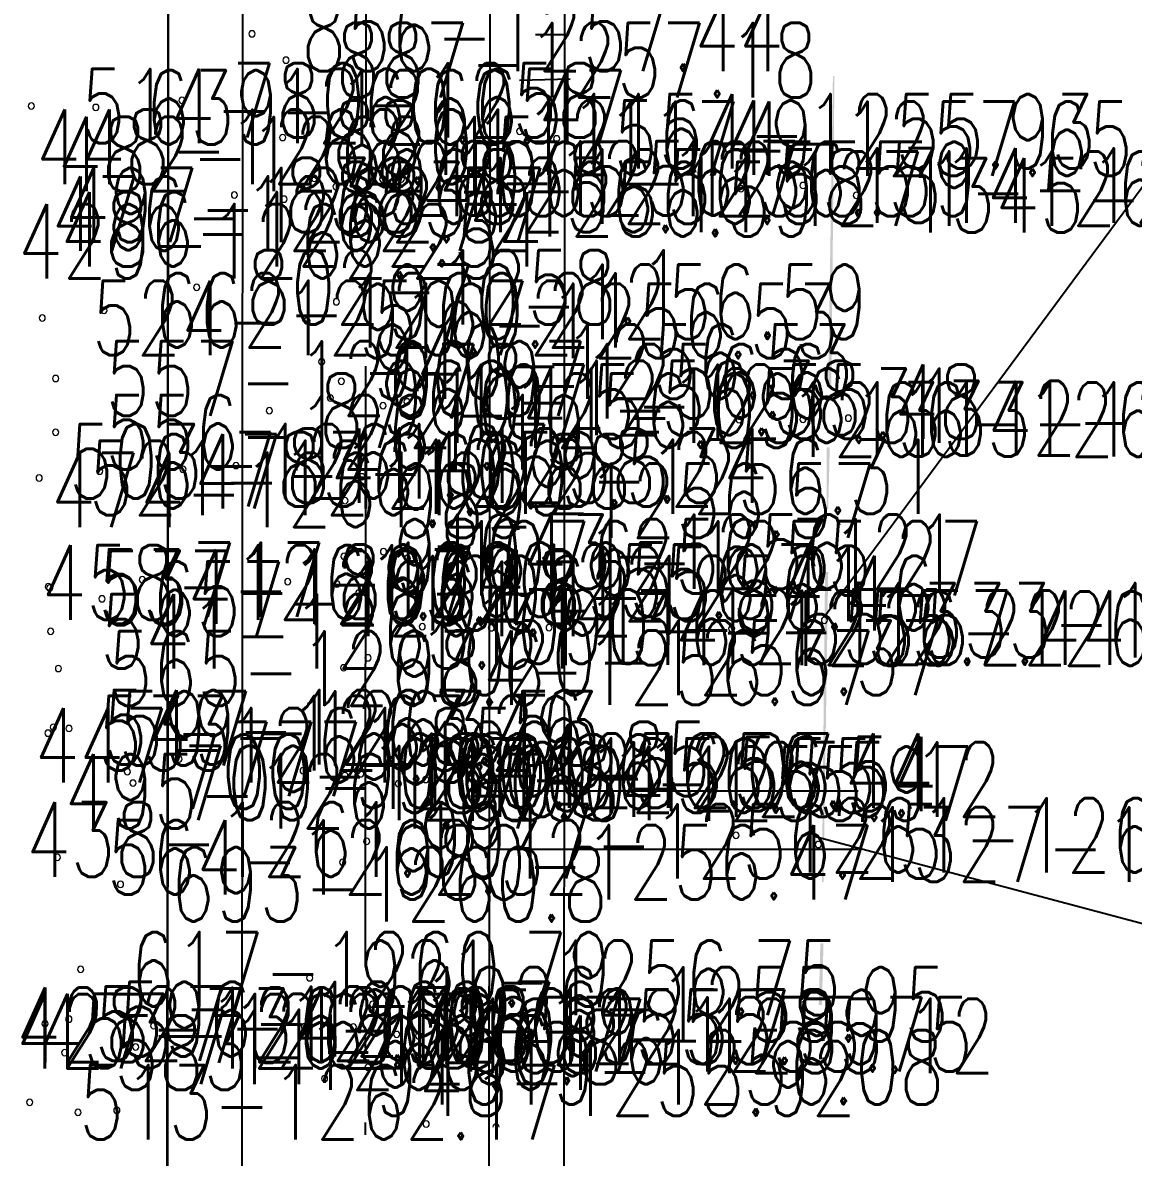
# Model space of a CAD drawing. Header units: millimetres. Extents: x 6156 to 7119, y 3162 to 3647.
# Drawn here: x 6968.69 to 7013.49, y 3368.33 to 3414.08 of the extents above; entities that cross this region are included whole.
import ezdxf
from ezdxf.enums import TextEntityAlignment as Align

# ---------------------------------------------------------------- set-up
doc = ezdxf.new("R2010")
doc.units = ezdxf.units.MM
doc.linetypes.add('ACAD_ISO05W100', pattern=[34, 24, -3, 0.5, -3, 0.5, -3])
doc.layers.add('图层1', color=7, linetype='Continuous')
doc.layers.add('点图2', color=30, linetype='Continuous', lineweight=5)
doc.styles.add('HBtxt', font='txt', dxfattribs={"width": 0.7, "bigfont": 'HZTXT'})

msp = doc.modelspace()

# ---------------------------------------------------------------- linework, layer by layer
at = {"linetype": 'ACAD_ISO05W100'}
msp.add_line((6982.496, 3342.232), (6982.604, 3512.622), dxfattribs=at)
at = {"layer": '图层1', "lineweight": -3}
for p, q in [((6974.51, 3342.232), (6974.607, 3512.578)), ((6977.623, 3512.578), (6977.512, 3342.232)), ((6987.592, 3512.641), (6987.481, 3342.232)), ((6990.511, 3342.232), (6990.608, 3512.641)), ((6974.575, 3442.415), (6974.515, 3342.232)), ((7020.25, 3416.102), (7001.053, 3390.157)), ((6990.703, 3413.587), (6989.37, 3413.587)), ((6990.767, 3411.81), (6988.735, 3411.746)), ((6987.592, 3383.109), (7002.387, 3383.109)), ((7000.672, 3381.268), (7019.171, 3376.347)), ((6987.592, 3380.76), (7002.387, 3380.76))]:
    msp.add_line(p, q, dxfattribs=at)
at = {"layer": '图层1', "transparency": 33554559}
for points in [[(7001.371, 3411.937), (7001.307, 3399.428), (7001.18, 3399.428)], [(7001.434, 3411.937), (7001.371, 3411.937), (7001.307, 3399.428)], [(7001.244, 3396.952), (7001.117, 3396.952), (7001.18, 3394.475)], [(7001.117, 3396.952), (7001.18, 3394.475), (7001.117, 3394.475)], [(7001.053, 3391.935), (7000.99, 3379.427), (7000.926, 3379.427)], [(7001.18, 3391.935), (7001.053, 3391.935), (7000.99, 3379.427)], [(7000.863, 3376.95), (7000.926, 3374.474), (7000.799, 3374.474)], [(7000.99, 3376.95), (7000.863, 3376.95), (7000.926, 3374.474)]]:
    msp.add_solid(points, dxfattribs=at)
at = {"layer": '点图2'}
for centre, start, end in [((6977.937, 3413.631), 0, 180), ((6977.937, 3413.631), 180, 0), ((6979.314, 3412.57), 0, 180), ((6979.314, 3412.57), 180, 0), ((6975.111, 3410.947), 0, 180), ((6975.111, 3410.947), 180, 0), ((6969.041, 3410.72), 0, 180), ((6969.041, 3410.72), 180, 0), ((6971.64, 3410.663), 0, 180), ((6971.64, 3410.663), 180, 0), ((6979.174, 3409.45), 0, 180), ((6988.737, 3409.701), 0, 180), ((6988.737, 3409.701), 180, 0), ((6990.229, 3409.4), 0, 180), ((6979.174, 3409.45), 180, 0), ((6990.229, 3409.4), 180, 0), ((6980.458, 3407.8), 0, 180), ((6980.458, 3407.8), 180, 0), ((6983.205, 3407.778), 0, 180), ((6983.205, 3407.778), 180, 0), ((6983.964, 3407.779), 0, 180), ((6983.964, 3407.779), 180, 0), ((6977.231, 3407.131), 0, 180), ((6981.329, 3407.47), 0, 180), ((6981.329, 3407.47), 180, 0), ((6997.665, 3407.39), 0, 180), ((6997.665, 3407.39), 180, 0), ((7000.167, 3407.517), 0, 180), ((7000.167, 3407.517), 180, 0), ((7002.311, 3407.116), 0, 180), ((6977.231, 3407.131), 180, 0), ((6979.228, 3406.964), 0, 180), ((6979.228, 3406.964), 180, 0), ((7002.311, 3407.116), 180, 0), ((6975.707, 3403.408), 0, 180), ((6975.707, 3403.408), 180, 0), ((6981.345, 3402.824), 0, 180), ((6981.345, 3402.824), 180, 0), ((6969.478, 3402.174), 0, 180), ((6971.97, 3402.478), 0, 180), ((6971.97, 3402.478), 180, 0), ((6969.478, 3402.174), 180, 0), ((6980.161, 3402.052), 0, 180), ((6980.161, 3402.052), 180, 0), ((6980.747, 3400.412), 0, 180), ((6980.747, 3400.412), 180, 0), ((6970.024, 3399.734), 0, 180), ((6970.024, 3399.734), 180, 0), ((6981.539, 3399.623), 0, 180), ((6981.539, 3399.623), 180, 0), ((6981.099, 3398.948), 0, 180), ((6978.641, 3398.433), 0, 180), ((6981.099, 3398.948), 180, 0), ((6983.227, 3398.636), 0, 180), ((6983.227, 3398.636), 180, 0), ((6984.195, 3398.795), 0, 180), ((6984.195, 3398.795), 180, 0), ((6978.641, 3398.433), 180, 0), ((6997.588, 3398.073), 0, 180), ((7000.166, 3398.084), 0, 180), ((7000.166, 3398.084), 180, 0), ((7001.996, 3398.134), 0, 180), ((7001.996, 3398.134), 180, 0), ((6970.022, 3397.563), 0, 180), ((6997.588, 3398.073), 180, 0), ((6970.022, 3397.563), 180, 0), ((6977.298, 3396.223), 0, 180), ((6969.355, 3395.722), 0, 180), ((6971.799, 3395.994), 0, 180), ((6971.799, 3395.994), 180, 0), ((6975.16, 3396.071), 0, 180), ((6975.16, 3396.071), 180, 0), ((6977.298, 3396.223), 180, 0), ((6982.377, 3395.77), 0, 180), ((6969.355, 3395.722), 180, 0), ((6982.377, 3395.77), 180, 0), ((6981.696, 3394.805), 0, 180), ((6981.696, 3394.805), 180, 0), ((6981.651, 3392.56), 0, 180), ((6983.243, 3392.747), 0, 180), ((6983.243, 3392.747), 180, 0), ((6984.207, 3392.48), 0, 180), ((6981.651, 3392.56), 180, 0), ((6984.207, 3392.48), 180, 0), ((6973.512, 3391.62), 0, 180), ((6969.727, 3391.339), 0, 180), ((6969.727, 3391.339), 180, 0), ((6969.781, 3391.284), 0, 180), ((6969.781, 3391.284), 180, 0), ((6973.512, 3391.62), 180, 0), ((6979.382, 3391.538), 0, 180), ((6979.382, 3391.538), 180, 0), ((6981.363, 3391.442), 0, 180), ((6981.363, 3391.442), 180, 0), ((6971.89, 3390.849), 0, 180), ((6971.89, 3390.849), 180, 0), ((6982.24, 3391.076), 0, 180), ((6982.24, 3391.076), 180, 0), ((6984.805, 3389.728), 0, 180), ((7001.029, 3389.982), 0, 180), ((7001.029, 3389.982), 180, 0), ((6969.82, 3389.535), 0, 180), ((6969.82, 3389.535), 180, 0), ((6984.805, 3389.728), 180, 0), ((6987.591, 3389.678), 0, 180), ((6987.591, 3389.678), 180, 0), ((6989.924, 3389.688), 0, 180), ((6989.924, 3389.688), 180, 0), ((6997.284, 3389.648), 0, 180), ((6997.284, 3389.648), 180, 0), ((6982.618, 3388.47), 0, 180), ((6982.618, 3388.47), 180, 0), ((6970.133, 3388.038), 0, 180), ((6970.133, 3388.038), 180, 0), ((6981.636, 3388.068), 0, 180), ((6981.636, 3388.068), 180, 0), ((6969.924, 3385.672), 0, 180), ((6970.559, 3385.621), 0, 180), ((6969.711, 3385.431), 0, 180), ((6969.711, 3385.431), 180, 0), ((6969.924, 3385.672), 180, 0), ((6970.559, 3385.621), 180, 0), ((6975, 3384.387), 0, 180), ((6975, 3384.387), 180, 0), ((6972.909, 3383.874), 0, 180), ((6980.004, 3383.916), 0, 180), ((6980.004, 3383.916), 180, 0), ((6982.193, 3383.914), 0, 180), ((6982.193, 3383.914), 180, 0), ((6982.32, 3383.79), 0, 180), ((6972.909, 3383.874), 180, 0), ((6973.142, 3383.417), 0, 180), ((6981.683, 3383.723), 0, 180), ((6981.683, 3383.723), 180, 0), ((6982.32, 3383.79), 180, 0), ((6983.842, 3383.392), 0, 180), ((6984.944, 3383.562), 0, 180), ((6984.944, 3383.562), 180, 0), ((6973.142, 3383.417), 180, 0), ((6983.842, 3383.392), 180, 0), ((6982.566, 3381.066), 0, 180), ((6997.459, 3381.31), 0, 180), ((6997.459, 3381.31), 180, 0), ((6982.566, 3381.066), 180, 0), ((7000.784, 3380.942), 0, 180), ((7000.784, 3380.942), 180, 0), ((6970.088, 3380.422), 0, 180), ((6970.088, 3380.422), 180, 0), ((6981.596, 3380.227), 0, 180), ((6981.596, 3380.227), 180, 0), ((6972.636, 3379.333), 0, 180), ((6972.636, 3379.333), 180, 0), ((6971.025, 3375.908), 0, 180), ((6971.025, 3375.908), 180, 0), ((6980.267, 3375.565), 0, 180), ((6980.267, 3375.565), 180, 0), ((6982.802, 3374.494), 0, 180), ((6982.802, 3374.494), 180, 0), ((6969.592, 3373.714), 0, 180), ((6970.552, 3373.898), 0, 180), ((6970.552, 3373.898), 180, 0), ((6969.592, 3373.714), 180, 0), ((6973.968, 3373.633), 0, 180), ((6973.968, 3373.633), 180, 0), ((6980.051, 3373.599), 0, 180), ((6980.051, 3373.599), 180, 0), ((6982.028, 3373.585), 0, 180), ((6982.028, 3373.585), 180, 0), ((6983.777, 3373.282), 0, 180), ((6983.777, 3373.282), 180, 0), ((6984.663, 3373.225), 0, 180), ((6984.663, 3373.225), 180, 0), ((6970.378, 3372.548), 0, 180), ((6970.378, 3372.548), 180, 0), ((6973.245, 3372.775), 0, 180), ((6973.245, 3372.775), 180, 0), ((6982.613, 3371.96), 0, 180), ((6980.865, 3371.505), 0, 180), ((6982.613, 3371.96), 180, 0), ((6980.865, 3371.505), 180, 0), ((6968.968, 3370.547), 0, 180), ((6968.968, 3370.547), 180, 0), ((6970.921, 3370.141), 0, 180), ((6972.488, 3370.226), 0, 180), ((6972.488, 3370.226), 180, 0), ((6970.921, 3370.141), 180, 0), ((6984.965, 3369.675), 0, 180), ((6984.965, 3369.675), 180, 0), ((6987.781, 3369.548), 0, 180)]:
    msp.add_arc(centre, 0.125, start, end, dxfattribs=at)

# ---------------------------------------------------------------- texts
at = {"layer": '点图2', "style": 'HBtxt', "width": 0.7}
for s, p in [('856-1257.44', (6979.937, 3413.631)), ('887-1257.18', (6981.314, 3412.57)), ('780-1258', (6977.111, 3410.947)), ('514-1260.65', (6971.041, 3410.72)), ('639-1260.47', (6973.64, 3410.663)), ('881-1256.49', (6981.174, 3409.45)), ('1154-1255.93', (6990.737, 3409.701)), ('1174-1257.65', (6992.229, 3409.4)), ('448-1262.01', (6969.226, 3409.076)), ('482-1262.15', (6970.088, 3408.784)), ('928-1256.7', (6982.458, 3407.8)), ('1038-1256.5', (6985.205, 3407.778)), ('1065-1255.59', (6985.964, 3407.779)), ('838-1256.11', (6979.231, 3407.131)), ('968-1256.58', (6983.329, 3407.47)), ('1271-1264.09', (6999.665, 3407.39)), ('1314-1264.09', (7002.167, 3407.517)), ('1345-1264.03', (7004.311, 3407.116)), ('497-1262.57', (6970.392, 3406.725)), ('883-1256.59', (6981.228, 3406.964)), ('476-1262.72', (6969.85, 3406.38)), ('486-1262.34', (6970.209, 3405.752)), ('429-1262.25', (6968.496, 3405.268)), ('802-1258.1', (6977.707, 3403.408)), ('970-1256.59', (6983.345, 3402.824)), ('524-1259.72', (6971.478, 3402.174)), ('662-1260.21', (6973.97, 3402.478)), ('916-1256.53', (6982.161, 3402.052)), ('940-1256.53', (6982.747, 3400.412)), ('557-1260.97', (6972.024, 3399.734)), ('978-1256.6', (6983.539, 3399.623)), ('960-1256.38', (6983.099, 3398.948)), ('872-1256.09', (6980.641, 3398.433)), ('1041-1256.31', (6985.227, 3398.636)), ('1075-1255.48', (6986.195, 3398.795)), ('1266-1264.03', (6999.588, 3398.073)), ('1313-1264.04', (7002.166, 3398.084)), ('1342-1263.98', (7003.996, 3398.134)), ('556-1261.19', (6972.022, 3397.563)), ('503-1261.07', (6970.548, 3396.394)), ('841-1258.34', (6979.298, 3396.223)), ('521-1261.69', (6971.355, 3395.722)), ('647-1260.88', (6973.799, 3395.994)), ('783-1259.52', (6977.16, 3396.071)), ('1012-1256.31', (6984.377, 3395.77)), ('474-1261.22', (6969.827, 3395.242)), ('989-1256.57', (6983.696, 3394.805)), ('986-1256.31', (6983.651, 3392.56)), ('1043-1256.21', (6985.243, 3392.747)), ('1076-1255.27', (6986.207, 3392.48)), ('717-1260.95', (6975.512, 3391.62)), ('458-1261.62', (6969.454, 3391.506)), ('534-1263.18', (6971.727, 3391.339)), ('537-1263.18', (6971.781, 3391.284)), ('890-1255.97', (6981.382, 3391.538)), ('972-1256.41', (6983.363, 3391.442)), ('657-1261.42', (6973.89, 3390.849)), ('1006-1256.46', (6984.24, 3391.076)), ('1090-1255.2', (6986.805, 3389.728)), ('1333-1263.88', (7003.029, 3389.982)), ('541-1263.31', (6971.82, 3389.535)), ('1134-1255.22', (6989.591, 3389.678)), ('1169-1257.44', (6991.924, 3389.688)), ('1256-1263.87', (6999.284, 3389.648)), ('1020-1256.37', (6984.618, 3388.47)), ('565-1263.6', (6972.133, 3388.038)), ('984-1256.37', (6983.636, 3388.068)), ('549-1263.46', (6971.924, 3385.672)), ('597-1263.53', (6972.559, 3385.621)), ('533-1263.29', (6971.711, 3385.431)), ('447-1261.85', (6969.172, 3384.946)), ('777-1260.85', (6977, 3384.387)), ('700-1260.86', (6974.909, 3383.874)), ('908-1256.07', (6982.004, 3383.916)), ('1004-1256.44', (6984.193, 3383.914)), ('1010-1256.54', (6984.32, 3383.79)), ('709-1260.84', (6975.142, 3383.417)), ('987-1256.55', (6983.683, 3383.723)), ('1060-1255.97', (6985.842, 3383.392)), ('1091-1255.12', (6986.944, 3383.562)), ('495-1261.87', (6970.375, 3383.088)), ('438-1261.99', (6968.823, 3381.143)), ('1017-1256.25', (6984.566, 3381.066)), ('1261-1263.77', (6999.459, 3381.31)), ('1327-1263.79', (7002.784, 3380.942)), ('564-1262.32', (6972.088, 3380.422)), ('980-1256.47', (6983.596, 3380.227)), ('693-1260.8', (6974.636, 3379.333)), ('617-1260.79', (6973.025, 3375.908)), ('921-1256.75', (6982.267, 3375.565)), ('1026-1255.95', (6984.802, 3374.494)), ('527-1261.8', (6971.592, 3373.714)), ('596-1260.76', (6972.552, 3373.898)), ('427-1262.38', (6968.42, 3373.411)), ('428-1262.72', (6968.422, 3373.671)), ('453-1262.81', (6969.329, 3373.419)), ('734-1260.9', (6975.968, 3373.633)), ('910-1255.78', (6982.051, 3373.599)), ('995-1255.99', (6984.028, 3373.585)), ('1057-1255.75', (6985.777, 3373.282)), ('1087-1255.12', (6986.663, 3373.225)), ('583-1260.64', (6972.378, 3372.548)), ('711-1260.86', (6975.245, 3372.775)), ('1019-1256.08', (6984.613, 3371.96)), ('948-1255.92', (6982.865, 3371.505)), ('513-1262.17', (6970.968, 3370.547))]:
    msp.add_text(s, height=3, dxfattribs=at).set_placement(p, align=Align.MIDDLE_LEFT)

doc.saveas('drawing.dxf')
